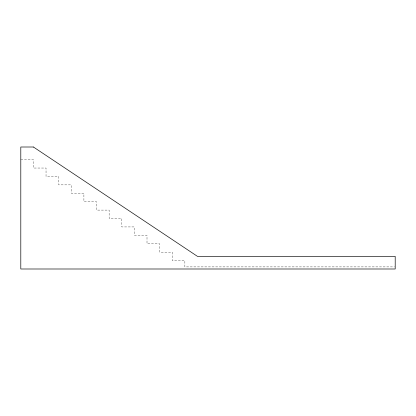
<?xml version="1.0" encoding="UTF-8"?>
<svg xmlns="http://www.w3.org/2000/svg" width="416" height="416" viewBox="0 0 416 416"><rect width="100%" height="100%" fill="white"/><g stroke="black" fill="none" stroke-linecap="round" stroke-linejoin="round"><path stroke-width="0.31" stroke-dasharray="2.08 1.56" d="M20.8 159.624L33.42 159.624L33.42 168.038L46.041 168.038L46.041 176.452L58.661 176.452L58.661 184.865L71.282 184.865L71.282 193.279L83.902 193.279L83.902 201.692L96.522 201.692L96.522 210.101L109.143 210.101L109.143 218.514L121.763 218.514L121.763 226.928L134.384 226.928L134.384 235.342L147.004 235.342L147.004 243.755L159.624 243.755L159.624 252.169L172.245 252.169L172.245 260.582L184.865 260.582L184.865 266.895L394.55 266.895"/><path stroke-width="0.62" d="M33.42 147.004L20.8 147.004L20.8 268.996L395.2 268.996L395.2 256.376L197.486 256.376L33.42 147.004"/></g></svg>
